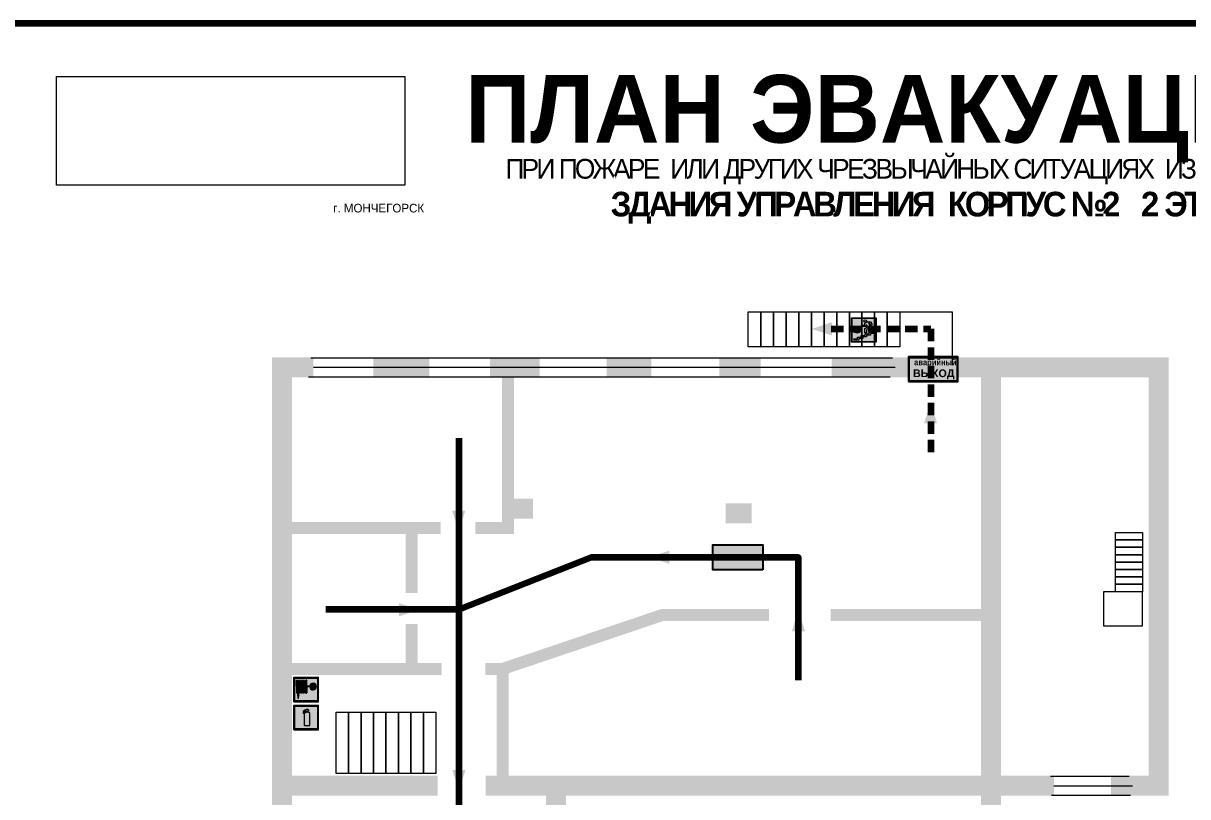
# Model space of a CAD drawing. Header units: millimetres. Extents: x 13810 to 67229, y 12374 to 21950.
# Drawn here: x 25888 to 26266.1, y 18831.7 to 19082.8 of the extents above; entities that cross this region are included whole.
import ezdxf

# ---------------------------------------------------------------- set-up
doc = ezdxf.new("R2010")
doc.units = ezdxf.units.MM
doc.linetypes.add('{ Wide Dash }', pattern=[12, 4, -2, 4, -2])
doc.layers.add('План_Штампы', color=7, linetype='Continuous')
doc.styles.add('обычный', font='arial.ttf')
picture_1 = doc.add_image_def('image1.jpg', size_in_pixel=(337, 105))

# ---------------------------------------------------------------- blocks, each defined once
blk = doc.blocks.new('вниз 3')
at = {"lineweight": 0, "true_color": 0xffffff}
h = blk.add_hatch(color=7, dxfattribs=at)
h.dxf.hatch_style = 1
h.paths.add_polyline_path([(40997.5, -4475.69), (40997.25, -4475.28), (40995.76, -4476.15), (40995.97, -4475.23), (40995.39, -4475.56), (40995.05, -4476.83), (40996.33, -4477.17), (40996.91, -4476.83), (40996, -4476.55)], flags=0)
h.paths.add_polyline_path([(40999.81, -4473.95), (41000.22, -4473.95), (41000.64, -4474.67), (41001.03, -4474.43), (41000.46, -4473.49), (41000.42, -4473.49), (40999.43, -4473.49), (40998.68, -4473.92), (40998.68, -4474.57), (40997.88, -4474.57), (40997.88, -4475), (40999.14, -4475), (40999.14, -4474.43), (40999.14, -4474.38), (40999.59, -4475.15), (40998.72, -4475.67), (40998.72, -4477.06), (40999.24, -4477.06), (40999.24, -4475.96), (40999.95, -4475.56), (40999.95, -4476.43), (41001.61, -4476.43), (41001.61, -4475.88), (41000.47, -4475.88), (41000.47, -4475.12)], flags=0)
h.paths.add_polyline_path([(40999.2, -4473.24, 1), (40998.35, -4473.24, 1)], flags=0)
h.paths.add_polyline_path([(41000.46, -4477.26), (41001.69, -4477.26), (41001.69, -4476.84), (41000.03, -4476.84), (41000.03, -4477.39), (40998.78, -4477.39), (40998.78, -4477.95), (40997.53, -4477.95), (40997.53, -4478.5), (40996.29, -4478.5), (40996.29, -4479.06), (40995.05, -4479.06), (40995.05, -4479.48), (40995.29, -4479.48), (40996.72, -4479.48), (40996.72, -4478.92), (40997.97, -4478.92), (40997.97, -4478.36), (40999.2, -4478.36), (40999.2, -4477.81), (41000.46, -4477.81)], flags=0)
h.paths.add_polyline_path([(41002.37, -4472.17), (40994.37, -4472.17), (40994.37, -4480.17), (41002.37, -4480.17)])
h.paths.add_polyline_path([(41002.16, -4479.96), (40994.57, -4479.96), (40994.57, -4472.37), (41002.16, -4472.37)], flags=16)
h.paths.add_polyline_path([(41001.61, -4475.88), (41001.61, -4476.43), (40999.95, -4476.43), (40999.95, -4475.56), (40999.24, -4475.96), (40999.24, -4477.06), (40998.72, -4477.06), (40998.72, -4475.67), (40999.59, -4475.15), (40999.14, -4474.38), (40999.14, -4474.43), (40999.14, -4475), (40997.88, -4475), (40997.88, -4474.57), (40998.68, -4474.57), (40998.68, -4473.92), (40999.43, -4473.49), (41000.42, -4473.49), (41000.46, -4473.49), (41001.03, -4474.43), (41000.64, -4474.67), (41000.22, -4473.95), (40999.81, -4473.95), (41000.47, -4475.12), (41000.47, -4475.88)], flags=0)
h.paths.add_polyline_path([(41001.69, -4476.84), (41001.69, -4477.26), (41000.46, -4477.26), (41000.46, -4477.81), (40999.2, -4477.81), (40999.2, -4478.36), (40997.97, -4478.36), (40997.97, -4478.92), (40996.72, -4478.92), (40996.72, -4479.48), (40995.05, -4479.48), (40995.05, -4479.06), (40996.29, -4479.06), (40996.29, -4478.5), (40997.53, -4478.5), (40997.53, -4477.95), (40998.78, -4477.95), (40998.78, -4477.39), (41000.03, -4477.39), (41000.03, -4476.84)], flags=0)
h.paths.add_polyline_path([(40998.35, -4473.24, -1), (40999.2, -4473.24, -1)], flags=0)
h.paths.add_polyline_path([(40997.5, -4475.69), (40996, -4476.55), (40996.91, -4476.83), (40996.33, -4477.17), (40995.05, -4476.83), (40995.39, -4475.56), (40995.97, -4475.23), (40995.76, -4476.15), (40997.25, -4475.28)], flags=0)
at = {"lineweight": 0}
h = blk.add_hatch(color=126, dxfattribs=at)
h.dxf.hatch_style = 1
h.paths.add_polyline_path([(41002.16, -4472.37), (40994.57, -4472.37), (40994.57, -4479.96), (41002.16, -4479.96)])
h.paths.add_polyline_path([(40995.97, -4475.23), (40995.76, -4476.15), (40997.25, -4475.28), (40997.5, -4475.69), (40996, -4476.55), (40996.91, -4476.83), (40996.33, -4477.17), (40995.05, -4476.83), (40995.39, -4475.56)], flags=16)
h.paths.add_polyline_path([(40997.88, -4474.57), (40998.68, -4474.57), (40998.68, -4473.92), (40999.43, -4473.49), (41000.42, -4473.49), (41000.46, -4473.49), (41001.03, -4474.43), (41000.64, -4474.67), (41000.22, -4473.95), (40999.81, -4473.95), (41000.47, -4475.12), (41000.47, -4475.88), (41001.61, -4475.88), (41001.61, -4476.43), (40999.95, -4476.43), (40999.95, -4475.56), (40999.24, -4475.96), (40999.24, -4477.06), (40998.72, -4477.06), (40998.72, -4475.67), (40999.59, -4475.15), (40999.14, -4474.38), (40999.14, -4474.43), (40999.14, -4475), (40997.88, -4475)], flags=16)
h.paths.add_polyline_path([(40998.35, -4473.24, -1), (40999.2, -4473.24, -1)], flags=16)
h.paths.add_polyline_path([(40997.53, -4477.95), (40998.78, -4477.95), (40998.78, -4477.39), (41000.03, -4477.39), (41000.03, -4476.84), (41001.69, -4476.84), (41001.69, -4477.26), (41000.46, -4477.26), (41000.46, -4477.81), (40999.2, -4477.81), (40999.2, -4478.36), (40997.97, -4478.36), (40997.97, -4478.92), (40996.72, -4478.92), (40996.72, -4479.48), (40995.05, -4479.48), (40995.05, -4479.06), (40996.29, -4479.06), (40996.29, -4478.5), (40997.53, -4478.5)], flags=16)
at = {"lineweight": 0, "true_color": 0xffffff}
h = blk.add_hatch(color=7, dxfattribs=at)
h.dxf.hatch_style = 1
h.paths.add_polyline_path([(40999.2, -4473.24, 1), (40998.35, -4473.24, 1)])
h.paths.add_polyline_path([(40999.81, -4473.95), (41000.22, -4473.95), (41000.64, -4474.67), (41001.03, -4474.43), (41000.46, -4473.49), (41000.42, -4473.49), (40999.43, -4473.49), (40998.68, -4473.92), (40998.68, -4474.57), (40997.88, -4474.57), (40997.88, -4475), (40999.14, -4475), (40999.14, -4474.43), (40999.14, -4474.38), (40999.59, -4475.15), (40998.72, -4475.67), (40998.72, -4477.06), (40999.24, -4477.06), (40999.24, -4475.96), (40999.95, -4475.56), (40999.95, -4476.43), (41001.61, -4476.43), (41001.61, -4475.88), (41000.47, -4475.88), (41000.47, -4475.12)])
h.paths.add_polyline_path([(40999.2, -4477.81), (41000.46, -4477.81), (41000.46, -4477.26), (41001.69, -4477.26), (41001.69, -4476.84), (41000.03, -4476.84), (41000.03, -4477.39), (40998.78, -4477.39), (40998.78, -4477.95), (40997.53, -4477.95), (40997.53, -4478.5), (40996.29, -4478.5), (40996.29, -4479.06), (40995.05, -4479.06), (40995.05, -4479.48), (40995.29, -4479.48), (40996.72, -4479.48), (40996.72, -4478.92), (40997.97, -4478.92), (40997.97, -4478.36), (40999.2, -4478.36)])
h.paths.add_polyline_path([(40997.5, -4475.69), (40997.25, -4475.28), (40995.76, -4476.15), (40995.97, -4475.23), (40995.39, -4475.56), (40995.05, -4476.83), (40996.33, -4477.17), (40996.91, -4476.83), (40996, -4476.55)])
at = {"color": 126, "lineweight": 0}
for points in [[(40994.37, -4472.17), (41002.37, -4472.17), (41002.37, -4480.17), (40994.37, -4480.17)], [(40994.57, -4472.37), (41002.16, -4472.37), (41002.16, -4479.96), (40994.57, -4479.96)]]:
    blk.add_lwpolyline(points, close=True, dxfattribs=at)
for points in [[(40995.05, -4476.83), (40995.39, -4475.56), (40995.97, -4475.23), (40995.76, -4476.15), (40997.25, -4475.28), (40997.5, -4475.69), (40996, -4476.55), (40996.91, -4476.83), (40996.33, -4477.17), (40995.05, -4476.83)], [(40999.14, -4474.43), (40999.14, -4475), (40997.88, -4475), (40997.88, -4474.57), (40998.68, -4474.57), (40998.68, -4473.92), (40999.43, -4473.49), (41000.42, -4473.49), (41000.46, -4473.49), (41001.03, -4474.43), (41000.64, -4474.67), (41000.22, -4473.95), (40999.81, -4473.95), (41000.47, -4475.12), (41000.47, -4475.88), (41001.61, -4475.88), (41001.61, -4476.43), (40999.95, -4476.43), (40999.95, -4475.56), (40999.24, -4475.96), (40999.24, -4477.06), (40998.72, -4477.06), (40998.72, -4475.67), (40999.59, -4475.15), (40999.14, -4474.38), (40999.14, -4474.43)], [(40995.29, -4479.48), (40995.05, -4479.48), (40995.05, -4479.06), (40996.29, -4479.06), (40996.29, -4478.5), (40997.53, -4478.5), (40997.53, -4477.95), (40998.78, -4477.95), (40998.78, -4477.39), (41000.03, -4477.39), (41000.03, -4476.84), (41001.69, -4476.84), (41001.69, -4477.26), (41000.46, -4477.26), (41000.46, -4477.81), (40999.2, -4477.81), (40999.2, -4478.36), (40997.97, -4478.36), (40997.97, -4478.92), (40996.72, -4478.92), (40996.72, -4479.48), (40995.05, -4479.48)]]:
    blk.add_lwpolyline(points, dxfattribs=at)
blk.add_circle((40998.77, -4473.24), 0.426, dxfattribs=at)
blk = doc.blocks.new('A$C41C009D9')
at = {"true_color": 0xffffff}
blk.add_hatch(color=7, dxfattribs=at).paths.add_polyline_path([(0, 8), (-16, 8), (-16, 0), (0, 0)])
h = blk.add_hatch(color=126)
h.dxf.hatch_style = 1
h.paths.add_polyline_path([(-15.8, 7.8), (-15.8, 0.2), (-0.2, 0.2), (-0.2, 7.8)])
at = {"color": 126}
for points in [[(-16, 0), (0, 0), (0, 8), (-16, 8)], [(-16, 0), (0, 0), (0, 8), (-16, 8)], [(-15.8, 7.8), (-0.2, 7.8), (-0.2, 0.2), (-15.8, 0.2)]]:
    blk.add_lwpolyline(points, close=True, dxfattribs=at)
at = {"color": 7, "true_color": 0xffffff, "insert": (-15.8, 7.3), "char_height": 2.5, "width": 15.5999, "attachment_point": 1, "style": 'обычный'}
blk.add_mtext('\\pi1.6133;{\\fArial|b1|i0|c204|p34;\\H0.8x;\\W0.8;аварийный\\H1.25x;\\W1;\\P\\pi1.2327;ВЫХОД}', dxfattribs=at)
blk = doc.blocks.new('A$C37112FD5')
at = {"true_color": 0xf5f5ff}
h = blk.add_hatch(color=7, dxfattribs=at)
h.dxf.hatch_style = 1
h.paths.add_polyline_path([(12.8, -7.4), (0, -7.4), (0, -20.2), (12.8, -20.2)])
h.paths.add_polyline_path([(12.29, -7.91), (12.29, -19.69), (0.51, -19.69), (0.51, -7.91)], flags=16)
h.paths.add_polyline_path([(4.98, -9.04, -0.42597), (5.17, -9.22), (5.17, -12.25), (5.17, -15.29, -0.432244), (4.98, -15.47), (4.83, -15.47, -0.42597), (4.64, -15.29), (4.64, -12.25), (4.64, -9.22, -0.432244), (4.83, -9.04)], flags=0)
h.paths.add_polyline_path([(4.28, -9.22), (4.28, -12.25), (4.28, -15.29, -0.432244), (4.09, -15.47), (3.94, -15.47, -0.42597), (3.75, -15.29), (3.75, -12.25), (3.75, -9.22, -0.432244), (3.94, -9.04), (4.09, -9.04, -0.42597)], flags=0)
h.paths.add_polyline_path([(5.72, -9.04), (5.87, -9.04, -0.42597), (6.06, -9.22), (6.06, -12.25), (6.06, -15.29, -0.432244), (5.87, -15.47), (5.72, -15.47, -0.42597), (5.53, -15.29), (5.53, -12.25), (5.53, -9.22, -0.432244)], flags=0)
h.paths.add_polyline_path([(6.42, -8.9), (6.5, -8.9, -0.42597), (6.69, -9.08), (6.69, -12.03), (8.21, -12.03, -15.824349), (8.21, -12.47), (6.69, -12.47), (6.69, -15.42, -0.432244), (6.5, -15.6), (6.42, -15.6)], flags=0)
h.paths.add_polyline_path([(3.39, -9.22), (3.39, -12.25), (3.39, -15.29, -0.432244), (3.2, -15.47), (3.05, -15.47, -0.42597), (2.85, -15.29), (2.85, -12.25), (2.85, -9.22, -0.432244), (3.05, -9.04), (3.2, -9.04, -0.42597)], flags=0)
h.paths.add_polyline_path([(2.5, -9.22), (2.5, -16.71), (1.96, -16.71), (1.96, -9.22, -0.432244), (2.15, -9.04), (2.31, -9.04, -0.42597)], flags=0)
h.paths.add_polyline_path([(1.61, -8.9), (1.61, -15.6), (1.57, -15.6, -0.42597), (1.37, -15.42), (1.37, -12.03), (1.37, -9.09, -0.432244), (1.57, -8.9)], flags=0)
h.paths.add_polyline_path([(9.76, -10.81), (9.76, -12.03), (8.49, -12.03, -0.336371)], flags=0)
h.paths.add_polyline_path([(8.49, -12.47), (9.76, -12.47), (9.76, -13.7, -0.336371)], flags=0)
h.paths.add_polyline_path([(10.11, -10.81, -0.336371), (11.38, -12.03), (10.11, -12.03)], flags=0)
h.paths.add_polyline_path([(10.11, -12.47), (11.38, -12.47, -0.336371), (10.11, -13.7)], flags=0)
h.paths.add_polyline_path([(2.5, -16.84), (2.5, -17.05), (1.97, -17.05), (1.97, -16.84)], flags=0)
h.paths.add_polyline_path([(2.5, -17.24, -0.033778), (2.24, -18.6, -0.033778), (1.97, -17.24)], flags=0)
h = blk.add_hatch(color=242)
h.dxf.hatch_style = 1
h.paths.add_polyline_path([(12.29, -7.91), (0.51, -7.91), (0.51, -19.69), (12.29, -19.69)])
h.paths.add_polyline_path([(6.42, -15.6), (6.42, -8.9), (6.5, -8.9, -0.42597), (6.69, -9.08), (6.69, -12.03), (8.21, -12.03, -15.824349), (8.21, -12.47), (6.69, -12.47), (6.69, -15.42, -0.432244), (6.5, -15.6)], flags=16)
h.paths.add_polyline_path([(5.87, -15.47), (5.72, -15.47, -0.42597), (5.53, -15.29), (5.53, -12.25), (5.53, -9.22, -0.432244), (5.72, -9.04), (5.87, -9.04, -0.42597), (6.06, -9.22), (6.06, -12.25), (6.06, -15.29, -0.432244)], flags=16)
h.paths.add_polyline_path([(4.98, -15.47), (4.83, -15.47, -0.42597), (4.64, -15.29), (4.64, -12.25), (4.64, -9.22, -0.432244), (4.83, -9.04), (4.98, -9.04, -0.42597), (5.17, -9.22), (5.17, -12.25), (5.17, -15.29, -0.432244)], flags=16)
h.paths.add_polyline_path([(4.09, -15.47), (3.94, -15.47, -0.42597), (3.75, -15.29), (3.75, -12.25), (3.75, -9.22, -0.432244), (3.94, -9.04), (4.09, -9.04, -0.42597), (4.28, -9.22), (4.28, -12.25), (4.28, -15.29, -0.432244)], flags=16)
h.paths.add_polyline_path([(3.2, -15.47), (3.05, -15.47, -0.42597), (2.85, -15.29), (2.85, -12.25), (2.85, -9.22, -0.432244), (3.05, -9.04), (3.2, -9.04, -0.42597), (3.39, -9.22), (3.39, -12.25), (3.39, -15.29, -0.432244)], flags=16)
h.paths.add_polyline_path([(2.5, -17.05), (1.97, -17.05), (1.97, -16.84), (2.5, -16.84)], flags=16)
h.paths.add_polyline_path([(2.5, -17.24, -0.033778), (2.24, -18.6, -0.033778), (1.97, -17.24)], flags=16)
h.paths.add_polyline_path([(2.5, -16.71), (1.96, -16.71), (1.96, -9.22, -0.432244), (2.15, -9.04), (2.31, -9.04, -0.42597), (2.5, -9.22)], flags=16)
h.paths.add_polyline_path([(1.61, -15.6), (1.57, -15.6, -0.42597), (1.37, -15.42), (1.37, -12.03), (1.37, -9.09, -0.432244), (1.57, -8.9), (1.61, -8.9)], flags=16)
h.paths.add_polyline_path([(8.49, -12.47), (9.76, -12.47), (9.76, -13.7, -0.336371)], flags=0)
h.paths.add_polyline_path([(10.11, -13.7), (10.11, -12.47), (11.38, -12.47, -0.336371)], flags=0)
h.paths.add_polyline_path([(8.49, -12.03, -0.336371), (9.76, -10.81), (9.76, -12.03)], flags=0)
h.paths.add_polyline_path([(10.11, -12.03), (10.11, -10.81, -0.336371), (11.38, -12.03)], flags=0)
h = blk.add_hatch(color=7, dxfattribs=at)
h.dxf.hatch_style = 1
h.paths.add_polyline_path([(1.61, -8.9), (1.57, -8.9, 0.432244), (1.37, -9.09), (1.37, -12.03), (1.37, -15.42, 0.42597), (1.57, -15.6), (1.61, -15.6)])
h.paths.add_polyline_path([(2.5, -9.22, 0.42597), (2.31, -9.04), (2.15, -9.04, 0.432244), (1.96, -9.22), (1.96, -16.71), (2.5, -16.71)])
h.paths.add_polyline_path([(2.5, -16.84), (1.97, -16.84), (1.97, -17.05), (2.5, -17.05)])
h.paths.add_polyline_path([(2.5, -17.24), (1.97, -17.24, 0.033778), (2.24, -18.6, 0.033778)])
h.paths.add_polyline_path([(3.39, -12.25), (3.39, -9.22, 0.42597), (3.2, -9.04), (3.05, -9.04, 0.432244), (2.85, -9.22), (2.85, -12.25), (2.85, -15.29, 0.42597), (3.05, -15.47), (3.2, -15.47, 0.432244), (3.39, -15.29)])
h.paths.add_polyline_path([(4.28, -12.25), (4.28, -9.22, 0.42597), (4.09, -9.04), (3.94, -9.04, 0.432244), (3.75, -9.22), (3.75, -12.25), (3.75, -15.29, 0.42597), (3.94, -15.47), (4.09, -15.47, 0.432244), (4.28, -15.29)])
h.paths.add_polyline_path([(5.17, -12.25), (5.17, -9.22, 0.42597), (4.98, -9.04), (4.83, -9.04, 0.432244), (4.64, -9.22), (4.64, -12.25), (4.64, -15.29, 0.42597), (4.83, -15.47), (4.98, -15.47, 0.432244), (5.17, -15.29)])
h.paths.add_polyline_path([(6.06, -12.25), (6.06, -9.22, 0.42597), (5.87, -9.04), (5.72, -9.04, 0.432244), (5.53, -9.22), (5.53, -12.25), (5.53, -15.29, 0.42597), (5.72, -15.47), (5.87, -15.47, 0.432244), (6.06, -15.29)])
h.paths.add_polyline_path([(6.69, -12.47), (8.21, -12.47, 15.824349), (8.21, -12.03), (6.69, -12.03), (6.69, -9.08, 0.42597), (6.5, -8.9), (6.42, -8.9), (6.42, -15.6), (6.5, -15.6, 0.432244), (6.69, -15.42)])
h.paths.add_polyline_path([(8.49, -12.47), (9.76, -12.47), (9.76, -13.7, -0.336371)], flags=16)
h.paths.add_polyline_path([(8.49, -12.03, -0.336371), (9.76, -10.81), (9.76, -12.03)], flags=16)
h.paths.add_polyline_path([(10.11, -12.47), (11.38, -12.47, -0.336371), (10.11, -13.7)], flags=16)
h.paths.add_polyline_path([(10.11, -12.03), (10.11, -10.81, -0.336371), (11.38, -12.03)], flags=16)
h = blk.add_hatch(color=242)
h.dxf.hatch_style = 1
h.paths.add_polyline_path([(9.76, -10.81, 0.336371), (8.49, -12.03), (9.76, -12.03)])
h.paths.add_polyline_path([(10.11, -10.81), (10.11, -12.03), (11.38, -12.03, 0.336371)])
h.paths.add_polyline_path([(11.38, -12.47), (10.11, -12.47), (10.11, -13.7, 0.336371)])
h.paths.add_polyline_path([(9.76, -12.47), (8.49, -12.47, 0.336371), (9.76, -13.7)])
at = {"color": 242, "lineweight": 5}
for p, q in [((0, -20.2), (0, -7.4)), ((0, -7.4), (12.8, -7.4)), ((1.37, -12.03), (1.37, -9.08)), ((1.37, -12.03), (1.37, -15.42)), ((1.57, -8.9), (1.61, -8.9)), ((1.61, -8.9), (1.61, -15.6)), ((1.96, -16.71), (1.96, -9.22)), ((2.15, -9.04), (2.31, -9.04)), ((2.5, -16.71), (2.5, -9.22)), ((2.85, -12.25), (2.85, -9.22)), ((3.05, -9.04), (3.2, -9.04)), ((3.39, -12.25), (3.39, -9.22)), ((3.75, -12.25), (3.75, -9.22)), ((3.94, -9.04), (4.09, -9.04)), ((4.28, -12.25), (4.28, -9.22)), ((4.64, -12.25), (4.64, -9.22)), ((4.83, -9.04), (4.98, -9.04)), ((5.17, -12.25), (5.17, -9.22)), ((5.53, -12.25), (5.53, -9.22)), ((5.72, -9.04), (5.87, -9.04)), ((6.06, -12.25), (6.06, -9.22)), ((6.42, -8.9), (6.42, -15.6)), ((6.5, -8.9), (6.42, -8.9)), ((6.69, -12.03), (6.69, -9.08)), ((8.21, -12.03), (6.69, -12.03)), ((9.76, -12.03), (8.49, -12.03)), ((9.76, -10.81), (9.76, -12.03)), ((10.11, -10.81), (10.11, -12.03)), ((11.38, -12.03), (10.11, -12.03)), ((12.8, -20.2), (12.8, -7.4)), ((1.57, -15.6), (1.61, -15.6)), ((1.96, -16.71), (2.5, -16.71)), ((1.97, -16.84), (2.5, -16.84)), ((1.97, -17.05), (1.97, -16.84)), ((2.5, -17.05), (1.97, -17.05)), ((1.97, -17.24), (2.5, -17.24)), ((2.5, -16.84), (2.5, -17.05)), ((2.85, -12.25), (2.85, -15.29)), ((3.05, -15.47), (3.2, -15.47)), ((3.39, -12.25), (3.39, -15.29)), ((3.75, -12.25), (3.75, -15.29)), ((3.94, -15.47), (4.09, -15.47)), ((4.28, -12.25), (4.28, -15.29)), ((4.64, -12.25), (4.64, -15.29)), ((4.83, -15.47), (4.98, -15.47)), ((5.17, -12.25), (5.17, -15.29)), ((5.53, -12.25), (5.53, -15.29)), ((5.72, -15.47), (5.87, -15.47)), ((6.06, -12.25), (6.06, -15.29)), ((6.42, -15.6), (6.5, -15.6)), ((8.21, -12.47), (6.69, -12.47)), ((6.69, -12.47), (6.69, -15.42)), ((9.76, -12.47), (8.49, -12.47)), ((9.76, -12.47), (9.76, -13.7)), ((11.38, -12.47), (10.11, -12.47)), ((10.11, -12.47), (10.11, -13.7)), ((0, -20.2), (12.8, -20.2))]:
    blk.add_line(p, q, dxfattribs=at)
blk.add_lwpolyline([(0.51, -7.91), (12.29, -7.91), (12.29, -19.69), (0.51, -19.69)], close=True, dxfattribs=at)
for centre, radius, start, end in [((1.56, -9.09), 0.182, 87.10267, 180.60715), ((2.15, -9.22), 0.182, 87.10267, 180.60715), ((2.32, -9.22), 0.182, 359.39285, 92.89733), ((3.04, -9.22), 0.182, 87.10267, 180.60715), ((3.21, -9.22), 0.182, 359.39285, 92.89733), ((3.93, -9.22), 0.182, 87.10267, 180.60715), ((4.1, -9.22), 0.182, 359.39285, 92.89733), ((4.82, -9.22), 0.182, 87.10267, 180.60715), ((4.99, -9.22), 0.182, 359.39285, 92.89733), ((5.71, -9.22), 0.182, 87.10267, 180.60715), ((5.88, -9.22), 0.182, 359.39285, 92.89733), ((6.51, -9.09), 0.182, 359.39285, 92.89733), ((9.93, -12.25), 1.74, 187.23185, 172.76815), ((9.93, -12.25), 1.46, 96.99266, 171.35851), ((9.93, -12.25), 1.46, 8.64149, 83.00734), ((1.56, -15.42), 0.182, 179.39285, 272.89733), ((12.17, -15.98), 10.27, 187.04098, 194.7793), ((-7.7, -15.98), 10.27, 345.2207, 352.95902), ((3.04, -15.29), 0.182, 179.39285, 272.89733), ((3.21, -15.29), 0.182, 267.10267, 0.60715), ((3.93, -15.29), 0.182, 179.39285, 272.89733), ((4.1, -15.29), 0.182, 267.10267, 0.60715), ((4.82, -15.29), 0.182, 179.39285, 272.89733), ((4.99, -15.29), 0.182, 267.10267, 0.60715), ((5.71, -15.29), 0.182, 179.39285, 272.89733), ((5.88, -15.29), 0.182, 267.10267, 0.60715), ((6.51, -15.42), 0.182, 267.10267, 0.60715), ((9.93, -12.25), 1.46, 188.64149, 263.00734), ((9.93, -12.25), 1.46, 276.99266, 351.35851)]:
    blk.add_arc(centre, radius, start, end, dxfattribs=at)
blk = doc.blocks.new('A$C3AD82952')
at = {"true_color": 0xf5f5ff}
h = blk.add_hatch(color=7, dxfattribs=at)
h.dxf.hatch_style = 1
h.paths.add_polyline_path([(8.21, 8.73, 0.414214), (7.89, 9.05), (7.22, 9.05), (7.22, 9.92), (7.59, 9.92, 1), (7.57, 10.36), (7.22, 10.36), (7.22, 10.6), (6.43, 10.6), (6.43, 10.36), (6.01, 10.36), (4.74, 9.59), (4.74, 8.69), (4.98, 8.73), (4.98, 9.26), (6.12, 9.91), (6.43, 9.91), (6.43, 9.05), (5.76, 9.05, 0.414214), (5.44, 8.73), (5.44, 2.2), (8.21, 2.2)], flags=0)
h.paths.add_polyline_path([(12.8, 12.8), (0, 12.8), (0, 0), (12.8, 0)])
h.paths.add_polyline_path([(0.51, 12.29), (12.29, 12.29), (12.29, 0.51), (0.51, 0.51)], flags=16)
h.paths.add_polyline_path([(4.74, 9.59), (6.01, 10.36), (6.43, 10.36), (6.43, 10.6), (7.22, 10.6), (7.22, 10.36), (7.59, 10.36, -0.94586), (7.59, 9.92), (7.22, 9.92), (7.22, 9.05), (7.89, 9.05, -0.414214), (8.21, 8.73), (8.21, 2.2), (5.44, 2.2), (5.44, 8.73, -0.414214), (5.76, 9.05), (6.43, 9.05), (6.43, 9.91), (6.12, 9.91), (4.98, 9.26), (4.98, 8.73), (4.74, 8.69)], flags=0)
h = blk.add_hatch(color=242)
h.dxf.hatch_style = 1
h.paths.add_polyline_path([(12.29, 12.29), (0.51, 12.29), (0.51, 0.51), (12.29, 0.51)])
h.paths.add_polyline_path([(4.74, 8.69), (4.74, 9.59), (6.01, 10.36), (6.43, 10.36), (6.43, 10.6), (7.22, 10.6), (7.22, 10.36), (7.59, 10.36, -0.94586), (7.59, 9.92), (7.22, 9.92), (7.22, 9.05), (7.89, 9.05, -0.414214), (8.21, 8.73), (8.21, 2.2), (5.44, 2.2), (5.44, 8.73, -0.414214), (5.76, 9.05), (6.43, 9.05), (6.43, 9.91), (6.12, 9.91), (4.98, 9.26), (4.98, 8.73)], flags=16)
h = blk.add_hatch(color=7, dxfattribs=at)
h.dxf.hatch_style = 1
h.paths.add_polyline_path([(8.21, 8.73, 0.414214), (7.89, 9.05), (7.22, 9.05), (7.22, 9.92), (7.59, 9.92, 1), (7.57, 10.36), (7.22, 10.36), (7.22, 10.6), (6.43, 10.6), (6.43, 10.36), (6.01, 10.36), (4.74, 9.59), (4.74, 8.69), (4.98, 8.73), (4.98, 9.26), (6.12, 9.91), (6.43, 9.91), (6.43, 9.05), (5.76, 9.05, 0.414214), (5.44, 8.73), (5.44, 2.2), (8.21, 2.2)])
at = {"color": 242, "lineweight": 5}
for p, q in [((0, 0), (0, 12.8)), ((0, 12.8), (12.8, 12.8)), ((12.8, 0), (12.8, 12.8)), ((6.01, 10.36), (4.74, 9.59)), ((4.74, 9.59), (4.74, 8.69)), ((4.74, 8.69), (4.98, 8.73)), ((4.98, 9.26), (6.12, 9.91)), ((4.98, 8.73), (4.98, 9.26)), ((5.44, 2.2), (5.44, 8.73)), ((5.76, 9.05), (6.43, 9.05)), ((6.01, 10.36), (6.43, 10.36)), ((6.12, 9.91), (6.43, 9.91)), ((7.22, 10.6), (6.43, 10.6)), ((6.43, 10.6), (6.43, 10.36)), ((6.43, 9.91), (6.43, 9.05)), ((7.22, 10.36), (7.22, 10.6)), ((7.59, 10.36), (7.22, 10.36)), ((7.22, 9.05), (7.22, 9.92)), ((7.59, 9.92), (7.22, 9.92)), ((7.89, 9.05), (7.22, 9.05)), ((8.21, 2.2), (8.21, 8.73)), ((0, 0), (12.8, 0)), ((5.44, 2.2), (8.21, 2.2))]:
    blk.add_line(p, q, dxfattribs=at)
blk.add_lwpolyline([(0.51, 12.29), (12.29, 12.29), (12.29, 0.51), (0.51, 0.51)], close=True, dxfattribs=at)
for centre, radius, start, end in [((5.76, 8.73), 0.32, 90, 180), ((7.58, 10.14), 0.223, 273.18746, 86.81254), ((7.89, 8.73), 0.32, 0, 90)]:
    blk.add_arc(centre, radius, start, end, dxfattribs=at)
blk = doc.blocks.new('A$C32E8229D')
at = {"true_color": 0xffffff}
blk.add_hatch(color=7, dxfattribs=at).paths.add_polyline_path([(0, 0), (0, -8), (16, -8), (16, 0)])
h = blk.add_hatch(color=126)
h.paths.add_polyline_path([(0.2, -0.2), (15.8, -0.2), (15.8, -7.8), (0.2, -7.8)])
h.paths.add_polyline_path([(13.49, -2.05), (12.08, -2.05), (11.37, -2.63, 0.162397), (11.29, -2.84), (11.29, -3.63), (10.35, -3.63), (10.35, -4.05), (11.68, -4.05), (11.68, -3.48), (12.26, -4.28), (11.29, -5.1), (11.29, -6.78), (11.85, -6.78), (11.85, -5.44), (12.8, -4.64), (12.8, -5.94), (14.46, -5.94), (14.46, -5.39), (13.45, -5.39), (13.45, -3.97), (12.46, -2.59), (13.15, -2.59), (13.69, -3.34), (14.18, -3)], flags=16)
h.paths.add_polyline_path([(10.74, -1.82, 1), (11.8, -1.82, 1)], flags=16)
h.paths.add_polyline_path([(9.39, -3.59), (5.99, -3.59), (6.56, -3.03), (5.91, -3.03), (5.1, -3.83), (5.91, -4.64), (6.56, -4.64), (5.99, -4.09), (9.39, -4.09)], flags=16)
h.paths.add_polyline_path([(4.29, -1.08), (1.72, -1.08), (1.72, -6.6), (4.29, -6.6)], flags=16)
at = {"color": 126}
blk.add_lwpolyline([(16, -8), (0, -8), (0, 0), (16, 0)], close=True, dxfattribs=at)

msp = doc.modelspace()

# ---------------------------------------------------------------- linework, layer by layer
at = {"color": 2, "lineweight": 100}
msp.add_lwpolyline([(25877.24, 19082.83), (26477.24, 19082.83), (26477.24, 18687.83), (25877.24, 18687.83)], close=True, dxfattribs=at)
at = {"lineweight": 0}
for points in [[(26123.38, 18989.13), (26127.48, 18989.13), (26127.48, 18977.78), (26123.38, 18977.78)], [(26127.48, 18989.13), (26131.59, 18989.13), (26131.59, 18977.78), (26127.48, 18977.78)], [(26131.59, 18989.13), (26135.69, 18989.13), (26135.69, 18977.78), (26131.59, 18977.78)], [(26135.69, 18989.13), (26139.79, 18989.13), (26139.79, 18977.78), (26135.69, 18977.78)], [(26139.79, 18989.13), (26143.89, 18989.13), (26143.89, 18977.78), (26139.79, 18977.78)], [(26143.89, 18989.13), (26148, 18989.13), (26148, 18977.78), (26143.89, 18977.78)], [(26148, 18989.13), (26152.1, 18989.13), (26152.1, 18977.78), (26148, 18977.78)], [(26152.1, 18989.13), (26156.2, 18989.13), (26156.2, 18977.78), (26152.1, 18977.78)], [(26156.2, 18989.13), (26160.3, 18989.13), (26160.3, 18977.78), (26156.2, 18977.78)], [(26160.3, 18989.13), (26164.41, 18989.13), (26164.41, 18977.78), (26160.3, 18977.78)], [(26164.41, 18989.13), (26168.51, 18989.13), (26168.51, 18977.78), (26164.41, 18977.78)], [(26168.51, 18989.13), (26172.61, 18989.13), (26172.61, 18977.78), (26168.51, 18977.78)], [(26251.4, 18915.1), (26242.63, 18915.1), (26242.63, 18917.5), (26251.4, 18917.5)], [(26251.4, 18912.7), (26242.63, 18912.7), (26242.63, 18915.1), (26251.4, 18915.1)], [(26251.4, 18910.29), (26242.63, 18910.29), (26242.63, 18912.7), (26251.4, 18912.7)], [(26251.4, 18907.89), (26242.63, 18907.89), (26242.63, 18910.29), (26251.4, 18910.29)], [(26251.4, 18905.49), (26242.63, 18905.49), (26242.63, 18907.89), (26251.4, 18907.89)], [(26251.4, 18903.08), (26242.63, 18903.08), (26242.63, 18905.49), (26251.4, 18905.49)], [(26251.4, 18903.08), (26242.63, 18903.08), (26242.63, 18905.49), (26251.4, 18905.49)], [(26251.4, 18900.68), (26242.63, 18900.68), (26242.63, 18903.08), (26251.4, 18903.08)], [(26251.4, 18898.28), (26242.63, 18898.28), (26242.63, 18900.68), (26251.4, 18900.68)], [(26238.68, 18887.19), (26251.4, 18887.19), (26251.4, 18898.28), (26238.68, 18898.28)], [(25989.55, 18859.11), (25993.59, 18859.11), (25993.59, 18839.2), (25989.55, 18839.2)], [(25993.59, 18859.11), (25997.64, 18859.11), (25997.64, 18839.2), (25993.59, 18839.2)], [(25997.64, 18859.11), (26001.69, 18859.11), (26001.69, 18839.2), (25997.64, 18839.2)], [(26001.69, 18859.11), (26005.74, 18859.11), (26005.74, 18839.2), (26001.69, 18839.2)], [(26005.74, 18859.11), (26009.79, 18859.11), (26009.79, 18839.2), (26005.74, 18839.2)], [(26009.79, 18859.11), (26013.83, 18859.11), (26013.83, 18839.2), (26009.79, 18839.2)], [(26013.83, 18859.11), (26017.88, 18859.11), (26017.88, 18839.2), (26013.83, 18839.2)], [(26017.88, 18859.11), (26021.93, 18859.11), (26021.93, 18839.2), (26017.88, 18839.2)]]:
    msp.add_lwpolyline(points, close=True, dxfattribs=at)
for points in [[(26123.38, 18989.13), (26189.55, 18989.13), (26189.55, 18971.78)], [(25981.32, 18974.2), (26170.19, 18974.2)], [(25982.2, 18971.16), (26171.06, 18971.16)], [(25980.54, 18968.09), (26169.41, 18968.09)], [(26221.52, 18838.4), (26247.06, 18838.4)], [(26222.6, 18835.25), (26248.14, 18835.25)], [(26221.89, 18832.2), (26247.44, 18832.2)]]:
    msp.add_lwpolyline(points, dxfattribs=at)
at = {"color": 126, "linetype": '{ Wide Dash }', "lineweight": 100, "true_color": 0x008754}
msp.add_lwpolyline([(26150.33, 18983.58), (26182.68, 18983.58), (26182.68, 18942.11)], dxfattribs=at)
at = {"lineweight": 0}
for points, const_width in [([(25971.95, 18780.28), (25971.95, 18971.16), (25982.2, 18971.16)], 6.5), ([(26001.67, 18971.16), (26019.82, 18971.16)], 6.5), ([(26039.55, 18971.16), (26055.6, 18971.16)], 6.5), ([(26077.43, 18971.16), (26091.9, 18971.16)], 6.5), ([(26114, 18971.16), (26127.42, 18971.16)], 6.5), ([(26150.51, 18971.16), (26178.73, 18971.16)], 6.5), ([(26202.2, 18971.16), (26202.2, 18750.01), (26165.23, 18750.01)], 6.5), ([(26187.58, 18971.16), (26256.67, 18971.16)], 6.5), ([(26239.81, 18971.16), (26256.67, 18971.16), (26256.67, 18835.25), (26241.2, 18835.25)], 6.5), ([(26034.74, 18918.91), (26045.32, 18918.91), (26045.32, 18970.15)], 3.9), ([(26053.52, 18925.27), (26045.04, 18925.27)], 6.5), ([(26124.5, 18923.71), (26116.02, 18923.71)], 6.5), ([(25972.08, 18918.91), (26023.53, 18918.91)], 3.9), ([(26014.12, 18918.91), (26014.12, 18897.86)], 3.9), ([(26014.12, 18887.74), (26014.12, 18873.2)], 3.9), ([(26038.05, 18873.2), (26043.62, 18873.2), (26043.62, 18836.59), (26043.62, 18873.2), (26095.62, 18890.75), (26130.06, 18890.75)], 3.9), ([(26150.09, 18890.75), (26202.06, 18890.75)], 3.9), ([(25972.54, 18873.2), (26023.86, 18873.2)], 3.9), ([(25971.95, 18835.25), (26022.51, 18835.25)], 6.5), ([(26060.94, 18822.59), (26060.94, 18835.25), (26038.13, 18835.25), (26202.2, 18835.25)], 6.5), ([(26202.2, 18835.25), (26222.6, 18835.25)], 6.5)]:
    msp.add_lwpolyline(points, dxfattribs=dict(at, const_width=const_width))
at = {"color": 126, "lineweight": 100, "true_color": 0x008754}
for points in [[(26029.49, 18897.32), (26029.49, 18948.14)], [(26139.7, 18869.51), (26139.7, 18909.41), (26072.35, 18909.41), (26029.49, 18892.52)], [(26088.28, 18815.97), (26029.49, 18815.97), (26029.49, 18897.32), (26029.49, 18897.32)], [(26029.49, 18892.52), (25986.27, 18892.52)]]:
    msp.add_lwpolyline(points, dxfattribs=at)
at = {"layer": 'План_Штампы', "color": 126, "true_color": 0x008754}
for points in [[(26150.55, 18985.77), (26150.55, 18981.48), (26143.96, 18983.6)], [(26184.71, 18952.89), (26180.42, 18952.89), (26182.54, 18959.48)], [(26027.22, 18924.58), (26031.51, 18924.57), (26029.39, 18917.99)], [(26097.79, 18911.62), (26097.78, 18907.33), (26091.19, 18909.45)], [(26009.93, 18890.25), (26009.94, 18894.54), (26016.52, 18892.42)], [(26141.79, 18885.44), (26137.5, 18885.44), (26139.62, 18892.03)], [(26027.27, 18840.42), (26031.56, 18840.42), (26029.44, 18833.83)]]:
    msp.add_solid(points, dxfattribs=at)

# ---------------------------------------------------------------- block references
at = {"color": 126, "true_color": 0x008754}
msp.add_blockref('вниз 3', (-14837.44, 23459.41), dxfattribs=at)
msp.add_blockref('A$C41C009D9', (26191.43, 18966.48))
for name, p, xscale, yscale, zscale in [('A$C37112FD5', (25975.86, 18875.13), 0.6249984004534781, 0.6249984004534781, 0.6249984004534781), ('A$C3AD82952', (25975.86, 18853.43), 0.625, 0.625, 0.625)]:
    msp.add_blockref(name, p, dxfattribs=dict(xscale=xscale, yscale=yscale, zscale=zscale))
at = {"layer": 'План_Штампы', "color": 126, "true_color": 0x008754, "xscale": 1.012510887696, "yscale": 1.012510887696, "zscale": 1.012510887696, "rotation": 359.9978653237144}
msp.add_blockref('A$C32E8229D', (26111.89, 18913.44), dxfattribs=at)

# ---------------------------------------------------------------- texts
at = {"lineweight": 0, "style": 'обычный'}
for s, insert, char_height, width, attachment_point in [('{\\fProxima Nova Rg|b1|i0|c204|p2;ПЛАН ЭВАКУАЦИИ}', (26031.51, 19066.06), 22, 493.8901, 1), ('\\pi-8.4,l8.4,t8.4;{\\fProxima Nova Rg|b0|i0|c204|p2;г. МОНЧЕГОРСК\\H1.1997x; }', (26003.38, 19022.79), 2.8, 126.6484, 5)]:
    msp.add_mtext(s, dxfattribs=dict(at, insert=insert, char_height=char_height, width=width, attachment_point=attachment_point))
at = {"color": 1, "lineweight": 0, "insert": (26181.99, 19038.96), "char_height": 8, "width": 449.2158, "attachment_point": 5, "style": 'обычный'}
msp.add_mtext('{\\fArial Black|b1|i0|c204|p34;\\H2x;\\T0.85;  \\fArial Narrow|b0|i0|c204|p34;\\H0.8x;\\W0.9;\\P\\fProxima Nova Rg|b0|i0|c204|p2;\\H0.5x;\\W1;\\C0;ПРИ ПОЖАРЕ  ИЛИ ДРУГИХ ЧРЕЗВЫЧАЙНЫХ СИТУАЦИЯХ  ИЗ ПОМЕЩЕНИЙ \\fProxima Nova Rg|b1|i0|c204|p2;\\H1.25x;\\PЗДАНИЯ УПРАВЛЕНИЯ  КОРПУС №2   2 ЭТАЖ}', dxfattribs=at)

# ---------------------------------------------------------------- pictures from other files: only their frames are drawn
at = {"color": 7, "lineweight": 0, "true_color": 0xf5f5ff}
image = msp.add_image(picture_1, insert=(25898.72, 19030.31), size_in_units=(113.11, 35.24), dxfattribs=at)
image.dxf.flags = 7

doc.saveas('drawing.dxf')
